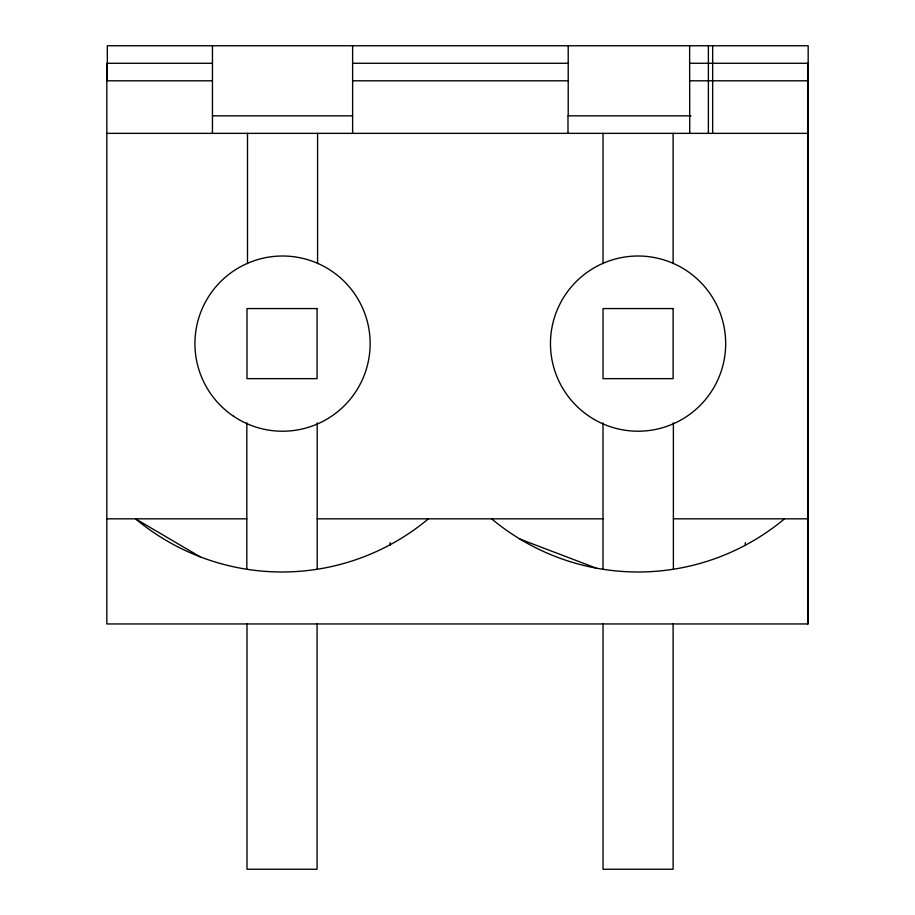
<?xml version="1.0" encoding="UTF-8"?>
<svg xmlns="http://www.w3.org/2000/svg" width="915" height="915" viewBox="0 0 915 915"><rect width="100%" height="100%" fill="white"/><g stroke="black" fill="none" stroke-linecap="round" stroke-linejoin="round"><path stroke-width="1.37" d="M212.452 63.272L106.826 63.272L106.826 623.95L808.174 623.95L808.174 45.75L107.33 45.75L107.33 80.794L212.452 80.794M352.618 63.272L568.215 63.272M689.624 63.272L808.174 63.272M352.618 80.794L568.215 80.794M689.624 80.794L808.174 80.794M212.452 115.839L352.618 115.839M691.019 115.839L567.986 115.839L567.986 133.361M106.826 133.361L808.174 133.361M106.826 518.828L246.821 518.828M317.196 518.828L603.008 518.828M673.383 518.828L808.174 518.828M520.166 539.175L596.088 568.089M200.111 556.8L135.534 518.828A228.292 228.292 0 0 0 428.414 518.828M807.67 63.272L807.67 623.95M745.325 542.664L745.325 545.512M712.659 45.75L712.648 133.361M708.382 45.75L708.382 133.361M689.624 45.75L689.738 133.361M673.383 422.81L673.383 569.233M673.108 133.361L673.108 263.611M673.108 623.858L673.108 869.25L603.031 869.25L603.031 623.858M603.031 133.361L603.031 263.611M603.008 422.822L603.008 569.279M568.215 45.75L568.215 115.839M390.076 542.664L390.076 545.512M352.618 45.75L352.618 133.361M317.585 133.361L317.585 263.611M317.196 422.81L317.196 569.244M317.082 623.858L317.082 869.25L246.993 869.25L246.993 623.858M247.496 133.361L247.496 263.611M246.821 422.81L246.821 569.256M212.452 45.75L212.452 133.361M784.51 518.828A228.292 228.292 0 0 1 491.618 518.828M317.082 308.572L246.993 308.572L246.993 378.65L317.082 378.65L317.082 308.572M673.108 308.572L603.031 308.572L603.031 378.65L673.108 378.65L673.108 308.572M233.428 416.165A87.611 87.611 0 0 0 369.923 349.862A87.611 87.611 0 0 0 244.259 264.812A87.611 87.611 0 0 0 233.428 416.165M594.27 419.482A87.611 87.611 0 0 0 725.675 343.617A87.611 87.611 0 0 0 594.27 267.74A87.611 87.611 0 0 0 594.27 419.482"/></g></svg>
